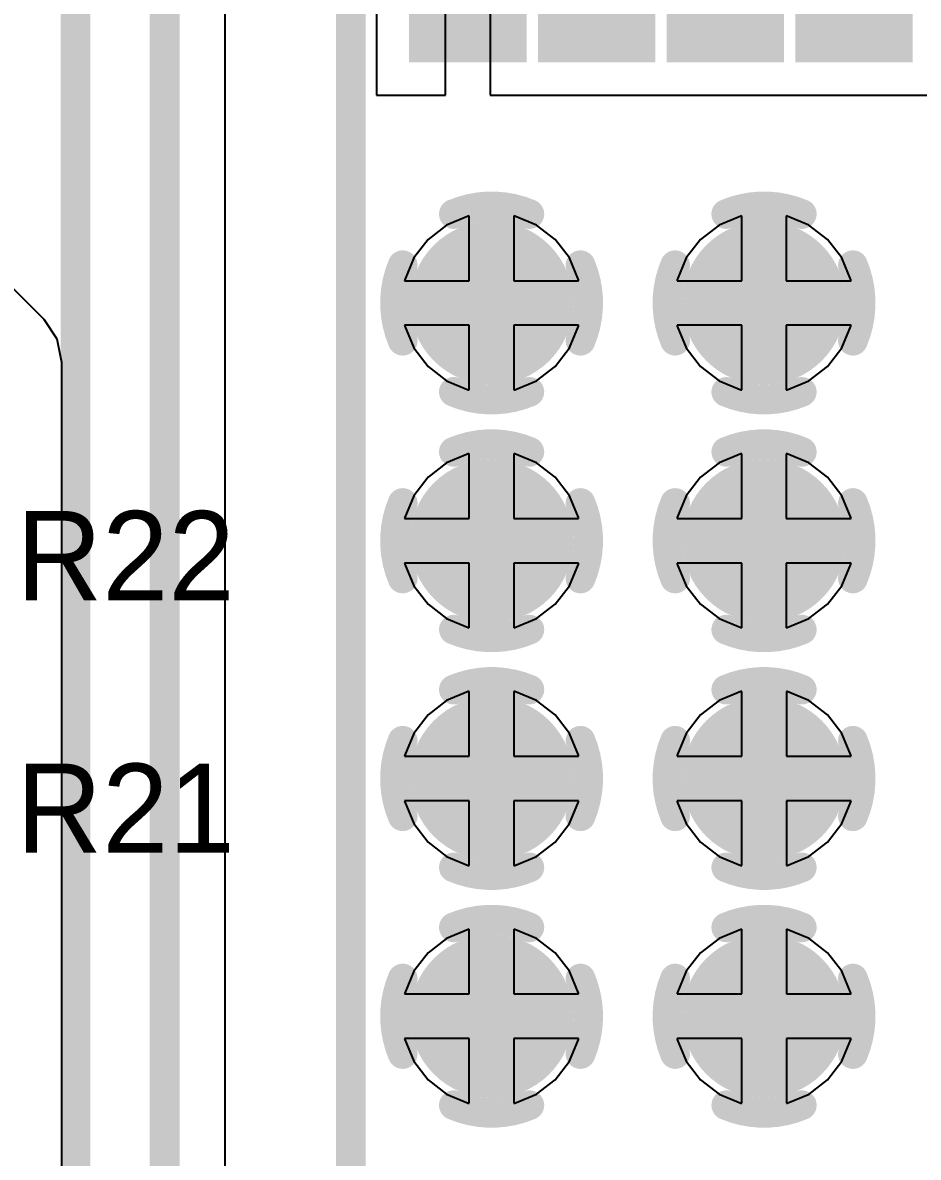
# Model space of a CAD drawing. Extents: x 68.2 to 119.3, y 46.6 to 104.3.
# Drawn here: x 93.06 to 100.71, y 60.26 to 69.96 of the extents above; entities that cross this region are included whole.
import ezdxf

# ---------------------------------------------------------------- set-up
doc = ezdxf.new("R2010")
doc.units = 0
doc.layers.get('0').update_dxf_attribs({"linetype": 'CONTINUOUS'})
for name, color, linetype in [('BOTTOMLAYER', 5, 'CONTINUOUS'), ('BOTTOMSOLDER', 6, 'CONTINUOUS'), ('INTERNALPLANE1', 76, 'CONTINUOUS'), ('INTERNALPLANE2', 16, 'CONTINUOUS'), ('MULTILAYER', 9, 'CONTINUOUS'), ('TOPLAYER', 1, 'CONTINUOUS'), ('TOPOVERLAY', 2, 'CONTINUOUS'), ('TOPPASTE', 8, 'CONTINUOUS'), ('TOPSOLDER', 216, 'CONTINUOUS')]:
    doc.layers.add(name, color=color, linetype=linetype)

# ---------------------------------------------------------------- blocks, each defined once
blk = doc.blocks.new('NEO_M8N_10')
at = {"layer": 'TOPLAYER'}
for points in [[(-0.4, 13.2), (-0.4, 11.2), (0.4, 13.2), (0.4, 11.2)], [(0.7, 13.2), (0.7, 11.2), (1.5, 13.2), (1.5, 11.2)], [(1.8, 13.2), (1.8, 11.2), (2.6, 13.2), (2.6, 11.2)], [(2.9, 13.2), (2.9, 11.2), (3.7, 13.2), (3.7, 11.2)]]:
    blk.add_solid(points, dxfattribs=at)
at = {"layer": 'TOPOVERLAY', "const_width": 0.254}
blk.add_lwpolyline([(-1, 0), (-1, 12.2)], dxfattribs=at)
at = {"layer": 'TOPPASTE'}
for points in [[(-0.4, 13.2), (-0.4, 11.2), (0.4, 13.2), (0.4, 11.2)], [(0.7, 13.2), (0.7, 11.2), (1.5, 13.2), (1.5, 11.2)], [(1.8, 13.2), (1.8, 11.2), (2.6, 13.2), (2.6, 11.2)], [(2.9, 13.2), (2.9, 11.2), (3.7, 13.2), (3.7, 11.2)]]:
    blk.add_solid(points, dxfattribs=at)
at = {"layer": 'TOPSOLDER'}
for points in [[(-0.5016, 13.3016), (-0.5016, 11.0984), (0.5016, 13.3016), (0.5016, 11.0984)], [(0.5984, 13.3016), (0.5984, 11.0984), (1.6016, 13.3016), (1.6016, 11.0984)], [(1.6984, 13.3016), (1.6984, 11.0984), (2.7016, 13.3016), (2.7016, 11.0984)], [(2.7984, 13.3016), (2.7984, 11.0984), (3.8016, 13.3016), (3.8016, 11.0984)]]:
    blk.add_solid(points, dxfattribs=at)

msp = doc.modelspace()

# ---------------------------------------------------------------- linework, layer by layer
at = {"layer": 'BOTTOMLAYER'}
for p, q in [((93.2412, 67.4222), (86.1464, 74.5171)), ((96.8671, 68.3064), (96.6817, 68.2296)), ((96.8755, 68.3075), (96.8671, 68.3064)), ((96.8755, 67.7545), (96.8755, 68.3075)), ((97.2649, 68.3064), (97.2565, 68.3075)), ((97.2565, 68.3075), (97.2565, 67.7545)), ((97.4503, 68.2296), (97.2649, 68.3064)), ((99.1954, 68.3064), (99.01, 68.2296)), ((99.2038, 68.3075), (99.1954, 68.3064)), ((99.2038, 67.7545), (99.2038, 68.3075)), ((99.5933, 68.3064), (99.5848, 68.3075)), ((99.5848, 68.3075), (99.5848, 67.7545)), ((99.7786, 68.2296), (99.5933, 68.3064)), ((96.6817, 68.2296), (96.5225, 68.1075)), ((97.6095, 68.1075), (97.4503, 68.2296)), ((99.01, 68.2296), (98.8509, 68.1075)), ((99.9378, 68.1075), (99.7786, 68.2296)), ((96.5225, 68.1075), (96.4004, 67.9483)), ((97.7316, 67.9483), (97.6095, 68.1075)), ((98.8509, 68.1075), (98.7287, 67.9483)), ((100.0599, 67.9483), (99.9378, 68.1075)), ((96.4004, 67.9483), (96.3236, 67.7629)), ((97.8084, 67.7629), (97.7316, 67.9483)), ((98.7287, 67.9483), (98.6519, 67.7629)), ((100.1367, 67.7629), (100.0599, 67.9483)), ((96.3236, 67.7629), (96.3225, 67.7545)), ((96.3225, 67.7545), (96.8755, 67.7545)), ((97.2565, 67.7545), (97.8095, 67.7545)), ((97.8095, 67.7545), (97.8084, 67.7629)), ((98.6519, 67.7629), (98.6508, 67.7545)), ((98.6508, 67.7545), (99.2038, 67.7545)), ((99.5848, 67.7545), (100.1378, 67.7545)), ((100.1378, 67.7545), (100.1367, 67.7629)), ((93.3535, 67.2542), (93.2412, 67.4222)), ((96.8755, 67.3735), (96.3225, 67.3735)), ((96.3225, 67.3735), (96.3236, 67.3651)), ((96.3236, 67.3651), (96.4004, 67.1797)), ((96.8755, 66.8205), (96.8755, 67.3735)), ((97.8095, 67.3735), (97.2565, 67.3735)), ((97.2565, 67.3735), (97.2565, 66.8205)), ((97.7316, 67.1797), (97.8084, 67.3651)), ((97.8084, 67.3651), (97.8095, 67.3735)), ((99.2038, 67.3735), (98.6508, 67.3735)), ((98.6508, 67.3735), (98.6519, 67.3651)), ((98.6519, 67.3651), (98.7287, 67.1797)), ((99.2038, 66.8205), (99.2038, 67.3735)), ((100.1378, 67.3735), (99.5848, 67.3735)), ((99.5848, 67.3735), (99.5848, 66.8205)), ((100.0599, 67.1797), (100.1367, 67.3651)), ((100.1367, 67.3651), (100.1378, 67.3735)), ((93.393, 67.056), (93.3535, 67.2542)), ((96.4004, 67.1797), (96.5225, 67.0205)), ((97.6095, 67.0205), (97.7316, 67.1797)), ((98.7287, 67.1797), (98.8509, 67.0205)), ((99.9378, 67.0205), (100.0599, 67.1797)), ((93.393, 49.6958), (93.393, 67.056)), ((96.5225, 67.0205), (96.6817, 66.8984)), ((97.4503, 66.8984), (97.6095, 67.0205)), ((98.8509, 67.0205), (99.01, 66.8984)), ((99.7786, 66.8984), (99.9378, 67.0205)), ((96.6817, 66.8984), (96.8671, 66.8216)), ((96.8671, 66.8216), (96.8755, 66.8205)), ((97.2565, 66.8205), (97.2649, 66.8216)), ((97.2649, 66.8216), (97.4503, 66.8984)), ((99.01, 66.8984), (99.1954, 66.8216)), ((99.1954, 66.8216), (99.2038, 66.8205)), ((99.5848, 66.8205), (99.5933, 66.8216)), ((99.5933, 66.8216), (99.7786, 66.8984)), ((96.8671, 66.2744), (96.6817, 66.1976)), ((96.8755, 66.2755), (96.8671, 66.2744)), ((96.8755, 65.7225), (96.8755, 66.2755)), ((97.2649, 66.2744), (97.2565, 66.2755)), ((97.2565, 66.2755), (97.2565, 65.7225)), ((97.4503, 66.1976), (97.2649, 66.2744)), ((99.1954, 66.2744), (99.0101, 66.1976)), ((99.2038, 66.2755), (99.1954, 66.2744)), ((99.2038, 65.7225), (99.2038, 66.2755)), ((99.5933, 66.2744), (99.5848, 66.2755)), ((99.5848, 66.2755), (99.5848, 65.7225)), ((99.7786, 66.1976), (99.5933, 66.2744)), ((96.6817, 66.1976), (96.5225, 66.0755)), ((97.6095, 66.0755), (97.4503, 66.1976)), ((99.0101, 66.1976), (98.8509, 66.0755)), ((99.9378, 66.0755), (99.7786, 66.1976)), ((96.5225, 66.0755), (96.4004, 65.9163)), ((97.7316, 65.9163), (97.6095, 66.0755)), ((98.8509, 66.0755), (98.7287, 65.9163)), ((100.0599, 65.9163), (99.9378, 66.0755)), ((96.4004, 65.9163), (96.3236, 65.7309)), ((97.8084, 65.7309), (97.7316, 65.9163)), ((98.7287, 65.9163), (98.652, 65.7309)), ((100.1367, 65.7309), (100.0599, 65.9163)), ((96.3236, 65.7309), (96.3225, 65.7225)), ((96.3225, 65.7225), (96.8755, 65.7225)), ((97.2565, 65.7225), (97.8095, 65.7225)), ((97.8095, 65.7225), (97.8084, 65.7309)), ((98.652, 65.7309), (98.6508, 65.7225)), ((98.6508, 65.7225), (99.2038, 65.7225)), ((99.5848, 65.7225), (100.1378, 65.7225)), ((100.1378, 65.7225), (100.1367, 65.7309)), ((96.8755, 65.3415), (96.3225, 65.3415)), ((96.3225, 65.3415), (96.3236, 65.3331)), ((96.3236, 65.3331), (96.4004, 65.1477)), ((96.8755, 64.7885), (96.8755, 65.3415)), ((97.8095, 65.3415), (97.2565, 65.3415)), ((97.2565, 65.3415), (97.2565, 64.7885)), ((97.7316, 65.1477), (97.8084, 65.3331)), ((97.8084, 65.3331), (97.8095, 65.3415)), ((99.2038, 65.3415), (98.6508, 65.3415)), ((98.6508, 65.3415), (98.652, 65.3331)), ((98.652, 65.3331), (98.7287, 65.1477)), ((99.2038, 64.7885), (99.2038, 65.3415)), ((100.1378, 65.3415), (99.5848, 65.3415)), ((99.5848, 65.3415), (99.5848, 64.7885)), ((100.0599, 65.1477), (100.1367, 65.3331)), ((100.1367, 65.3331), (100.1378, 65.3415)), ((96.4004, 65.1477), (96.5225, 64.9885)), ((97.6095, 64.9885), (97.7316, 65.1477)), ((98.7287, 65.1477), (98.8509, 64.9885)), ((99.9378, 64.9885), (100.0599, 65.1477)), ((96.5225, 64.9885), (96.6817, 64.8664)), ((97.4503, 64.8664), (97.6095, 64.9885)), ((98.8509, 64.9885), (99.0101, 64.8664)), ((99.7786, 64.8664), (99.9378, 64.9885)), ((96.6817, 64.8664), (96.8671, 64.7896)), ((96.8671, 64.7896), (96.8755, 64.7885)), ((97.2565, 64.7885), (97.2649, 64.7896)), ((97.2649, 64.7896), (97.4503, 64.8664)), ((99.0101, 64.8664), (99.1954, 64.7896)), ((99.1954, 64.7896), (99.2038, 64.7885)), ((99.5848, 64.7885), (99.5933, 64.7896)), ((99.5933, 64.7896), (99.7786, 64.8664)), ((96.8671, 64.2424), (96.6817, 64.1656)), ((96.8755, 64.2435), (96.8671, 64.2424)), ((96.8755, 63.6905), (96.8755, 64.2435)), ((97.2649, 64.2424), (97.2565, 64.2435)), ((97.2565, 64.2435), (97.2565, 63.6905)), ((97.4503, 64.1656), (97.2649, 64.2424)), ((99.1954, 64.2424), (99.0101, 64.1656)), ((99.2039, 64.2435), (99.1954, 64.2424)), ((99.2039, 63.6905), (99.2039, 64.2435)), ((99.5933, 64.2424), (99.5849, 64.2435)), ((99.5849, 64.2435), (99.5849, 63.6905)), ((99.7786, 64.1656), (99.5933, 64.2424)), ((96.6817, 64.1656), (96.5226, 64.0435)), ((97.6095, 64.0435), (97.4503, 64.1656)), ((99.0101, 64.1656), (98.8509, 64.0435)), ((99.9378, 64.0435), (99.7786, 64.1656)), ((96.5226, 64.0435), (96.4004, 63.8843)), ((97.7316, 63.8843), (97.6095, 64.0435)), ((98.8509, 64.0435), (98.7287, 63.8843)), ((100.06, 63.8843), (99.9378, 64.0435)), ((96.4004, 63.8843), (96.3236, 63.6989)), ((97.8084, 63.6989), (97.7316, 63.8843)), ((98.7287, 63.8843), (98.652, 63.6989)), ((100.1367, 63.6989), (100.06, 63.8843)), ((96.3236, 63.6989), (96.3225, 63.6905)), ((96.3225, 63.6905), (96.8755, 63.6905)), ((97.2565, 63.6905), (97.8095, 63.6905)), ((97.8095, 63.6905), (97.8084, 63.6989)), ((98.652, 63.6989), (98.6509, 63.6905)), ((98.6509, 63.6905), (99.2039, 63.6905)), ((99.5849, 63.6905), (100.1379, 63.6905)), ((100.1379, 63.6905), (100.1367, 63.6989)), ((96.8755, 63.3095), (96.3225, 63.3095)), ((96.3225, 63.3095), (96.3236, 63.3011)), ((96.3236, 63.3011), (96.4004, 63.1157)), ((96.8755, 62.7565), (96.8755, 63.3095)), ((97.8095, 63.3095), (97.2565, 63.3095)), ((97.2565, 63.3095), (97.2565, 62.7565)), ((97.7316, 63.1157), (97.8084, 63.3011)), ((97.8084, 63.3011), (97.8095, 63.3095)), ((99.2039, 63.3095), (98.6509, 63.3095)), ((98.6509, 63.3095), (98.652, 63.3011)), ((98.652, 63.3011), (98.7287, 63.1157)), ((99.2039, 62.7565), (99.2039, 63.3095)), ((100.1379, 63.3095), (99.5849, 63.3095)), ((99.5849, 63.3095), (99.5849, 62.7565)), ((100.06, 63.1157), (100.1367, 63.3011)), ((100.1367, 63.3011), (100.1379, 63.3095)), ((96.4004, 63.1157), (96.5226, 62.9565)), ((97.6095, 62.9565), (97.7316, 63.1157)), ((98.7287, 63.1157), (98.8509, 62.9565)), ((99.9378, 62.9565), (100.06, 63.1157)), ((96.5226, 62.9565), (96.6817, 62.8344)), ((97.4503, 62.8344), (97.6095, 62.9565)), ((98.8509, 62.9565), (99.0101, 62.8344)), ((99.7786, 62.8344), (99.9378, 62.9565)), ((96.6817, 62.8344), (96.8671, 62.7576)), ((97.2649, 62.7576), (97.4503, 62.8344)), ((99.0101, 62.8344), (99.1954, 62.7576)), ((99.5933, 62.7576), (99.7786, 62.8344)), ((96.8671, 62.7576), (96.8755, 62.7565)), ((97.2565, 62.7565), (97.2649, 62.7576)), ((99.1954, 62.7576), (99.2039, 62.7565)), ((99.5849, 62.7565), (99.5933, 62.7576)), ((96.8671, 62.2104), (96.6817, 62.1336)), ((96.8755, 62.2115), (96.8671, 62.2104)), ((96.8755, 61.6585), (96.8755, 62.2115)), ((97.265, 62.2104), (97.2565, 62.2115)), ((97.2565, 62.2115), (97.2565, 61.6585)), ((97.4503, 62.1336), (97.265, 62.2104)), ((99.1954, 62.2104), (99.0101, 62.1336)), ((99.2039, 62.2115), (99.1954, 62.2104)), ((99.2039, 61.6585), (99.2039, 62.2115)), ((99.5933, 62.2104), (99.5849, 62.2115)), ((99.5849, 62.2115), (99.5849, 61.6585)), ((99.7787, 62.1336), (99.5933, 62.2104)), ((96.6817, 62.1336), (96.5226, 62.0115)), ((97.6095, 62.0115), (97.4503, 62.1336)), ((99.0101, 62.1336), (98.8509, 62.0115)), ((99.9378, 62.0115), (99.7787, 62.1336)), ((96.5226, 62.0115), (96.4004, 61.8523)), ((97.7316, 61.8523), (97.6095, 62.0115)), ((98.8509, 62.0115), (98.7288, 61.8523)), ((100.06, 61.8523), (99.9378, 62.0115)), ((96.4004, 61.8523), (96.3236, 61.6669)), ((97.8084, 61.6669), (97.7316, 61.8523)), ((98.7288, 61.8523), (98.652, 61.6669)), ((100.1368, 61.6669), (100.06, 61.8523)), ((96.3236, 61.6669), (96.3225, 61.6585)), ((96.3225, 61.6585), (96.8755, 61.6585)), ((97.2565, 61.6585), (97.8095, 61.6585)), ((97.8095, 61.6585), (97.8084, 61.6669)), ((98.652, 61.6669), (98.6509, 61.6585)), ((98.6509, 61.6585), (99.2039, 61.6585)), ((99.5849, 61.6585), (100.1379, 61.6585)), ((100.1379, 61.6585), (100.1368, 61.6669)), ((96.8755, 61.2775), (96.3225, 61.2775)), ((96.3225, 61.2775), (96.3236, 61.2691)), ((96.3236, 61.2691), (96.4004, 61.0837)), ((96.8755, 60.7245), (96.8755, 61.2775)), ((97.8095, 61.2775), (97.2565, 61.2775)), ((97.2565, 61.2775), (97.2565, 60.7245)), ((97.7316, 61.0837), (97.8084, 61.2691)), ((97.8084, 61.2691), (97.8095, 61.2775)), ((99.2039, 61.2775), (98.6509, 61.2775)), ((98.6509, 61.2775), (98.652, 61.2691)), ((98.652, 61.2691), (98.7288, 61.0837)), ((99.2039, 60.7245), (99.2039, 61.2775)), ((100.1379, 61.2775), (99.5849, 61.2775)), ((99.5849, 61.2775), (99.5849, 60.7245)), ((100.06, 61.0837), (100.1368, 61.2691)), ((100.1368, 61.2691), (100.1379, 61.2775)), ((96.4004, 61.0837), (96.5226, 60.9245)), ((97.6095, 60.9245), (97.7316, 61.0837)), ((98.7288, 61.0837), (98.8509, 60.9245)), ((99.9378, 60.9245), (100.06, 61.0837)), ((96.5226, 60.9245), (96.6817, 60.8024)), ((97.4503, 60.8024), (97.6095, 60.9245)), ((98.8509, 60.9245), (99.0101, 60.8024)), ((99.7787, 60.8024), (99.9378, 60.9245)), ((96.6817, 60.8024), (96.8671, 60.7256)), ((97.265, 60.7256), (97.4503, 60.8024)), ((99.0101, 60.8024), (99.1954, 60.7256)), ((99.5933, 60.7256), (99.7787, 60.8024)), ((96.8671, 60.7256), (96.8755, 60.7245)), ((97.2565, 60.7245), (97.265, 60.7256)), ((99.1954, 60.7256), (99.2039, 60.7245)), ((99.5849, 60.7245), (99.5933, 60.7256))]:
    msp.add_line(p, q, dxfattribs=at)
at = {"layer": 'BOTTOMLAYER', "const_width": 0.381}
for points in [[(96.8755, 67.564, 1), (97.2565, 67.564, 1)], [(99.2038, 67.564, 1), (99.5848, 67.564, 1)], [(96.8755, 65.532, 1), (97.2565, 65.532, 1)], [(99.2038, 65.532, 1), (99.5848, 65.532, 1)], [(96.8755, 63.5, 1), (97.2565, 63.5, 1)], [(99.2039, 63.5, 1), (99.5849, 63.5, 1)], [(96.8755, 61.468, 1), (97.2565, 61.468, 1)], [(99.2039, 61.468, 1), (99.5849, 61.468, 1)]]:
    msp.add_lwpolyline(points, format="xyb", close=True, dxfattribs=at)
at = {"layer": 'BOTTOMSOLDER', "const_width": 0.4826}
for points in [[(96.8247, 67.564, 1), (97.3073, 67.564, 1)], [(99.153, 67.564, 1), (99.6356, 67.564, 1)], [(96.8247, 65.532, 1), (97.3073, 65.532, 1)], [(99.153, 65.532, 1), (99.6356, 65.532, 1)], [(96.8247, 63.5, 1), (97.3073, 63.5, 1)], [(99.1531, 63.5, 1), (99.6357, 63.5, 1)], [(96.8247, 61.468, 1), (97.3073, 61.468, 1)], [(99.1531, 61.468, 1), (99.6357, 61.468, 1)]]:
    msp.add_lwpolyline(points, format="xyb", close=True, dxfattribs=at)
at = {"layer": 'INTERNALPLANE1', "const_width": 0.254}
for points in [[(96.7435, 68.3239, -0.203452), (97.3886, 68.3239)], [(99.0718, 68.3239, -0.203452), (99.7169, 68.3239)], [(96.3061, 67.2415, -0.203452), (96.3061, 67.8865)], [(97.8259, 67.8865, -0.203452), (97.8259, 67.2415)], [(98.6345, 67.2415, -0.203452), (98.6345, 67.8865)], [(100.1542, 67.8865, -0.203452), (100.1542, 67.2415)], [(97.3886, 66.8041, -0.203452), (96.7435, 66.8041)], [(99.7169, 66.8041, -0.203452), (99.0718, 66.8041)], [(96.7435, 66.2919, -0.203452), (97.3886, 66.2919)], [(99.0718, 66.2919, -0.203452), (99.7169, 66.2919)], [(96.3061, 65.2095, -0.203452), (96.3061, 65.8545)], [(97.8259, 65.8545, -0.203452), (97.8259, 65.2095)], [(98.6345, 65.2095, -0.203452), (98.6345, 65.8545)], [(100.1542, 65.8545, -0.203452), (100.1542, 65.2095)], [(97.3886, 64.7721, -0.203452), (96.7435, 64.7721)], [(99.7169, 64.7721, -0.203452), (99.0718, 64.7721)], [(96.7435, 64.2599, -0.203452), (97.3886, 64.2599)], [(99.0718, 64.2599, -0.203452), (99.7169, 64.2599)], [(96.3061, 63.1775, -0.203452), (96.3061, 63.8225)], [(97.8259, 63.8225, -0.203452), (97.8259, 63.1775)], [(98.6345, 63.1775, -0.203452), (98.6345, 63.8225)], [(100.1542, 63.8225, -0.203452), (100.1542, 63.1775)], [(97.3886, 62.7401, -0.203452), (96.7435, 62.7401)], [(99.7169, 62.7401, -0.203452), (99.0718, 62.7401)], [(96.7435, 62.2279, -0.203452), (97.3886, 62.2279)], [(99.0718, 62.2279, -0.203452), (99.7169, 62.2279)], [(96.3062, 61.1455, -0.203452), (96.3062, 61.7905)], [(97.8259, 61.7905, -0.203452), (97.8259, 61.1455)], [(98.6345, 61.1455, -0.203452), (98.6345, 61.7905)], [(100.1542, 61.7905, -0.203452), (100.1542, 61.1455)], [(97.3886, 60.7081, -0.203452), (96.7435, 60.7081)], [(99.7169, 60.7081, -0.203452), (99.0718, 60.7081)]]:
    msp.add_lwpolyline(points, format="xyb", dxfattribs=at)
at = {"layer": 'INTERNALPLANE1', "const_width": 0.127}
for points in [[(96.68, 68.3239, 1), (96.807, 68.3239, 1)], [(97.3251, 68.3239, 1), (97.4521, 68.3239, 1)], [(99.0083, 68.3239, 1), (99.1353, 68.3239, 1)], [(99.6534, 68.3239, 1), (99.7804, 68.3239, 1)], [(96.2426, 67.8865, 1), (96.3696, 67.8865, 1)], [(97.7624, 67.8865, 1), (97.8894, 67.8865, 1)], [(98.571, 67.8865, 1), (98.698, 67.8865, 1)], [(100.0907, 67.8865, 1), (100.2177, 67.8865, 1)], [(96.2426, 67.2415, 1), (96.3696, 67.2415, 1)], [(97.7624, 67.2415, 1), (97.8894, 67.2415, 1)], [(98.571, 67.2415, 1), (98.698, 67.2415, 1)], [(100.0907, 67.2415, 1), (100.2177, 67.2415, 1)], [(96.68, 66.8041, 1), (96.807, 66.8041, 1)], [(97.3251, 66.8041, 1), (97.4521, 66.8041, 1)], [(99.0083, 66.8041, 1), (99.1353, 66.8041, 1)], [(99.6534, 66.8041, 1), (99.7804, 66.8041, 1)], [(96.68, 66.2919, 1), (96.807, 66.2919, 1)], [(97.3251, 66.2919, 1), (97.4521, 66.2919, 1)], [(99.0083, 66.2919, 1), (99.1353, 66.2919, 1)], [(99.6534, 66.2919, 1), (99.7804, 66.2919, 1)], [(96.2426, 65.8545, 1), (96.3696, 65.8545, 1)], [(97.7624, 65.8545, 1), (97.8894, 65.8545, 1)], [(98.571, 65.8545, 1), (98.698, 65.8545, 1)], [(100.0907, 65.8545, 1), (100.2177, 65.8545, 1)], [(96.2426, 65.2095, 1), (96.3696, 65.2095, 1)], [(97.7624, 65.2095, 1), (97.8894, 65.2095, 1)], [(98.571, 65.2095, 1), (98.698, 65.2095, 1)], [(100.0907, 65.2095, 1), (100.2177, 65.2095, 1)], [(96.68, 64.7721, 1), (96.807, 64.7721, 1)], [(97.3251, 64.7721, 1), (97.4521, 64.7721, 1)], [(99.0083, 64.7721, 1), (99.1353, 64.7721, 1)], [(99.6534, 64.7721, 1), (99.7804, 64.7721, 1)], [(96.68, 64.2599, 1), (96.807, 64.2599, 1)], [(97.3251, 64.2599, 1), (97.4521, 64.2599, 1)], [(99.0083, 64.2599, 1), (99.1353, 64.2599, 1)], [(99.6534, 64.2599, 1), (99.7804, 64.2599, 1)], [(96.2426, 63.8225, 1), (96.3696, 63.8225, 1)], [(97.7624, 63.8225, 1), (97.8894, 63.8225, 1)], [(98.571, 63.8225, 1), (98.698, 63.8225, 1)], [(100.0907, 63.8225, 1), (100.2177, 63.8225, 1)], [(96.2426, 63.1775, 1), (96.3696, 63.1775, 1)], [(97.7624, 63.1775, 1), (97.8894, 63.1775, 1)], [(98.571, 63.1775, 1), (98.698, 63.1775, 1)], [(100.0907, 63.1775, 1), (100.2177, 63.1775, 1)], [(96.68, 62.7401, 1), (96.807, 62.7401, 1)], [(97.3251, 62.7401, 1), (97.4521, 62.7401, 1)], [(99.0083, 62.7401, 1), (99.1353, 62.7401, 1)], [(99.6534, 62.7401, 1), (99.7804, 62.7401, 1)], [(96.68, 62.2279, 1), (96.807, 62.2279, 1)], [(97.3251, 62.2279, 1), (97.4521, 62.2279, 1)], [(99.0083, 62.2279, 1), (99.1353, 62.2279, 1)], [(99.6534, 62.2279, 1), (99.7804, 62.2279, 1)], [(96.2427, 61.7905, 1), (96.3697, 61.7905, 1)], [(97.7624, 61.7905, 1), (97.8894, 61.7905, 1)], [(98.571, 61.7905, 1), (98.698, 61.7905, 1)], [(100.0907, 61.7905, 1), (100.2177, 61.7905, 1)], [(96.2427, 61.1455, 1), (96.3697, 61.1455, 1)], [(97.7624, 61.1455, 1), (97.8894, 61.1455, 1)], [(98.571, 61.1455, 1), (98.698, 61.1455, 1)], [(100.0907, 61.1455, 1), (100.2177, 61.1455, 1)], [(96.68, 60.7081, 1), (96.807, 60.7081, 1)], [(97.3251, 60.7081, 1), (97.4521, 60.7081, 1)], [(99.0083, 60.7081, 1), (99.1353, 60.7081, 1)], [(99.6534, 60.7081, 1), (99.7804, 60.7081, 1)]]:
    msp.add_lwpolyline(points, format="xyb", close=True, dxfattribs=at)
at = {"layer": 'INTERNALPLANE2', "const_width": 0.6985}
for points in [[(96.7168, 67.564, 1), (97.4153, 67.564, 1)], [(99.0451, 67.564, 1), (99.7436, 67.564, 1)], [(96.7168, 65.532, 1), (97.4153, 65.532, 1)], [(99.0451, 65.532, 1), (99.7436, 65.532, 1)], [(96.7168, 63.5, 1), (97.4153, 63.5, 1)], [(99.0451, 63.5, 1), (99.7436, 63.5, 1)], [(96.7168, 61.468, 1), (97.4153, 61.468, 1)], [(99.0451, 61.468, 1), (99.7436, 61.468, 1)]]:
    msp.add_lwpolyline(points, format="xyb", close=True, dxfattribs=at)
at = {"layer": 'MULTILAYER', "const_width": 0.381}
for points in [[(96.8755, 67.564, 1), (97.2565, 67.564, 1)], [(99.2038, 67.564, 1), (99.5848, 67.564, 1)], [(96.8755, 65.532, 1), (97.2565, 65.532, 1)], [(99.2038, 65.532, 1), (99.5848, 65.532, 1)], [(96.8755, 63.5, 1), (97.2565, 63.5, 1)], [(99.2039, 63.5, 1), (99.5849, 63.5, 1)], [(96.8755, 61.468, 1), (97.2565, 61.468, 1)], [(99.2039, 61.468, 1), (99.5849, 61.468, 1)]]:
    msp.add_lwpolyline(points, format="xyb", close=True, dxfattribs=at)
at = {"layer": 'TOPLAYER'}
for p, q in [((94.79, 56.3928), (94.79, 72.458)), ((97.0533, 70.7213), (97.0533, 69.3406)), ((96.0818, 70.5311), (96.0818, 69.3406)), ((96.6723, 69.3406), (96.6723, 70.5311)), ((96.0818, 69.3406), (96.6723, 69.3406)), ((97.0533, 69.3406), (97.1818, 69.3406)), ((97.1818, 69.3406), (97.1818, 69.3406)), ((97.1818, 69.3406), (98.7438, 69.3406)), ((98.7438, 69.3406), (98.7438, 69.3406)), ((98.7438, 69.3406), (99.3818, 69.3406)), ((99.3818, 69.3406), (99.3818, 69.3406)), ((99.3818, 69.3406), (100.9438, 69.3406)), ((96.8671, 68.3064), (96.6817, 68.2296)), ((96.8755, 68.3075), (96.8671, 68.3064)), ((96.8755, 67.7545), (96.8755, 68.3075)), ((97.2649, 68.3064), (97.2565, 68.3075)), ((97.2565, 68.3075), (97.2565, 67.7545)), ((97.4503, 68.2296), (97.2649, 68.3064)), ((99.1954, 68.3064), (99.01, 68.2296)), ((99.2038, 68.3075), (99.1954, 68.3064)), ((99.2038, 67.7545), (99.2038, 68.3075)), ((99.5933, 68.3064), (99.5848, 68.3075)), ((99.5848, 68.3075), (99.5848, 67.7545)), ((99.7786, 68.2296), (99.5933, 68.3064)), ((96.6817, 68.2296), (96.5225, 68.1075)), ((97.6095, 68.1075), (97.4503, 68.2296)), ((99.01, 68.2296), (98.8509, 68.1075)), ((99.9378, 68.1075), (99.7786, 68.2296)), ((96.5225, 68.1075), (96.4004, 67.9483)), ((97.7316, 67.9483), (97.6095, 68.1075)), ((98.8509, 68.1075), (98.7287, 67.9483)), ((100.0599, 67.9483), (99.9378, 68.1075)), ((96.4004, 67.9483), (96.3236, 67.7629)), ((97.8084, 67.7629), (97.7316, 67.9483)), ((98.7287, 67.9483), (98.6519, 67.7629)), ((100.1367, 67.7629), (100.0599, 67.9483)), ((96.3236, 67.7629), (96.3225, 67.7545)), ((96.3225, 67.7545), (96.8755, 67.7545)), ((97.2565, 67.7545), (97.8095, 67.7545)), ((97.8095, 67.7545), (97.8084, 67.7629)), ((98.6519, 67.7629), (98.6508, 67.7545)), ((98.6508, 67.7545), (99.2038, 67.7545)), ((99.5848, 67.7545), (100.1378, 67.7545)), ((100.1378, 67.7545), (100.1367, 67.7629)), ((96.8755, 67.3735), (96.3225, 67.3735)), ((96.3225, 67.3735), (96.3236, 67.3651)), ((96.3236, 67.3651), (96.4004, 67.1797)), ((96.8755, 66.8205), (96.8755, 67.3735)), ((97.8095, 67.3735), (97.2565, 67.3735)), ((97.2565, 67.3735), (97.2565, 66.8205)), ((97.7316, 67.1797), (97.8084, 67.3651)), ((97.8084, 67.3651), (97.8095, 67.3735)), ((99.2038, 67.3735), (98.6508, 67.3735)), ((98.6508, 67.3735), (98.6519, 67.3651)), ((98.6519, 67.3651), (98.7287, 67.1797)), ((99.2038, 66.8205), (99.2038, 67.3735)), ((100.1378, 67.3735), (99.5848, 67.3735)), ((99.5848, 67.3735), (99.5848, 66.8205)), ((100.0599, 67.1797), (100.1367, 67.3651)), ((100.1367, 67.3651), (100.1378, 67.3735)), ((96.4004, 67.1797), (96.5225, 67.0205)), ((97.6095, 67.0205), (97.7316, 67.1797)), ((98.7287, 67.1797), (98.8509, 67.0205)), ((99.9378, 67.0205), (100.0599, 67.1797)), ((96.5225, 67.0205), (96.6817, 66.8984)), ((97.4503, 66.8984), (97.6095, 67.0205)), ((98.8509, 67.0205), (99.01, 66.8984)), ((99.7786, 66.8984), (99.9378, 67.0205)), ((96.6817, 66.8984), (96.8671, 66.8216)), ((96.8671, 66.8216), (96.8755, 66.8205)), ((97.2565, 66.8205), (97.2649, 66.8216)), ((97.2649, 66.8216), (97.4503, 66.8984)), ((99.01, 66.8984), (99.1954, 66.8216)), ((99.1954, 66.8216), (99.2038, 66.8205)), ((99.5848, 66.8205), (99.5933, 66.8216)), ((99.5933, 66.8216), (99.7786, 66.8984)), ((96.8671, 66.2744), (96.6817, 66.1976)), ((96.8755, 66.2755), (96.8671, 66.2744)), ((96.8755, 65.7225), (96.8755, 66.2755)), ((97.2649, 66.2744), (97.2565, 66.2755)), ((97.2565, 66.2755), (97.2565, 65.7225)), ((97.4503, 66.1976), (97.2649, 66.2744)), ((99.1954, 66.2744), (99.0101, 66.1976)), ((99.2038, 66.2755), (99.1954, 66.2744)), ((99.2038, 65.7225), (99.2038, 66.2755)), ((99.5933, 66.2744), (99.5848, 66.2755)), ((99.5848, 66.2755), (99.5848, 65.7225)), ((99.7786, 66.1976), (99.5933, 66.2744)), ((96.6817, 66.1976), (96.5225, 66.0755)), ((97.6095, 66.0755), (97.4503, 66.1976)), ((99.0101, 66.1976), (98.8509, 66.0755)), ((99.9378, 66.0755), (99.7786, 66.1976)), ((96.5225, 66.0755), (96.4004, 65.9163)), ((97.7316, 65.9163), (97.6095, 66.0755)), ((98.8509, 66.0755), (98.7287, 65.9163)), ((100.0599, 65.9163), (99.9378, 66.0755)), ((96.4004, 65.9163), (96.3236, 65.7309)), ((97.8084, 65.7309), (97.7316, 65.9163)), ((98.7287, 65.9163), (98.652, 65.7309)), ((100.1367, 65.7309), (100.0599, 65.9163)), ((96.3236, 65.7309), (96.3225, 65.7225)), ((96.3225, 65.7225), (96.8755, 65.7225)), ((97.2565, 65.7225), (97.8095, 65.7225)), ((97.8095, 65.7225), (97.8084, 65.7309)), ((98.652, 65.7309), (98.6508, 65.7225)), ((98.6508, 65.7225), (99.2038, 65.7225)), ((99.5848, 65.7225), (100.1378, 65.7225)), ((100.1378, 65.7225), (100.1367, 65.7309)), ((96.8755, 65.3415), (96.3225, 65.3415)), ((96.3225, 65.3415), (96.3236, 65.3331)), ((96.3236, 65.3331), (96.4004, 65.1477)), ((96.8755, 64.7885), (96.8755, 65.3415)), ((97.8095, 65.3415), (97.2565, 65.3415)), ((97.2565, 65.3415), (97.2565, 64.7885)), ((97.7316, 65.1477), (97.8084, 65.3331)), ((97.8084, 65.3331), (97.8095, 65.3415)), ((99.2038, 65.3415), (98.6508, 65.3415)), ((98.6508, 65.3415), (98.652, 65.3331)), ((98.652, 65.3331), (98.7287, 65.1477)), ((99.2038, 64.7885), (99.2038, 65.3415)), ((100.1378, 65.3415), (99.5848, 65.3415)), ((99.5848, 65.3415), (99.5848, 64.7885)), ((100.0599, 65.1477), (100.1367, 65.3331)), ((100.1367, 65.3331), (100.1378, 65.3415)), ((96.4004, 65.1477), (96.5225, 64.9885)), ((97.6095, 64.9885), (97.7316, 65.1477)), ((98.7287, 65.1477), (98.8509, 64.9885)), ((99.9378, 64.9885), (100.0599, 65.1477)), ((96.5225, 64.9885), (96.6817, 64.8664)), ((97.4503, 64.8664), (97.6095, 64.9885)), ((98.8509, 64.9885), (99.0101, 64.8664)), ((99.7786, 64.8664), (99.9378, 64.9885)), ((96.6817, 64.8664), (96.8671, 64.7896)), ((96.8671, 64.7896), (96.8755, 64.7885)), ((97.2565, 64.7885), (97.2649, 64.7896)), ((97.2649, 64.7896), (97.4503, 64.8664)), ((99.0101, 64.8664), (99.1954, 64.7896)), ((99.1954, 64.7896), (99.2038, 64.7885)), ((99.5848, 64.7885), (99.5933, 64.7896)), ((99.5933, 64.7896), (99.7786, 64.8664)), ((96.8671, 64.2424), (96.6817, 64.1656)), ((96.8755, 64.2435), (96.8671, 64.2424)), ((96.8755, 63.6905), (96.8755, 64.2435)), ((97.2649, 64.2424), (97.2565, 64.2435)), ((97.2565, 64.2435), (97.2565, 63.6905)), ((97.4503, 64.1656), (97.2649, 64.2424)), ((99.1954, 64.2424), (99.0101, 64.1656)), ((99.2039, 64.2435), (99.1954, 64.2424)), ((99.2039, 63.6905), (99.2039, 64.2435)), ((99.5933, 64.2424), (99.5849, 64.2435)), ((99.5849, 64.2435), (99.5849, 63.6905)), ((99.7786, 64.1656), (99.5933, 64.2424)), ((96.6817, 64.1656), (96.5226, 64.0435)), ((97.6095, 64.0435), (97.4503, 64.1656)), ((99.0101, 64.1656), (98.8509, 64.0435)), ((99.9378, 64.0435), (99.7786, 64.1656)), ((96.5226, 64.0435), (96.4004, 63.8843)), ((97.7316, 63.8843), (97.6095, 64.0435)), ((98.8509, 64.0435), (98.7287, 63.8843)), ((100.06, 63.8843), (99.9378, 64.0435)), ((96.4004, 63.8843), (96.3236, 63.6989)), ((97.8084, 63.6989), (97.7316, 63.8843)), ((98.7287, 63.8843), (98.652, 63.6989)), ((100.1367, 63.6989), (100.06, 63.8843)), ((96.3236, 63.6989), (96.3225, 63.6905)), ((96.3225, 63.6905), (96.8755, 63.6905)), ((97.2565, 63.6905), (97.8095, 63.6905)), ((97.8095, 63.6905), (97.8084, 63.6989)), ((98.652, 63.6989), (98.6509, 63.6905)), ((98.6509, 63.6905), (99.2039, 63.6905)), ((99.5849, 63.6905), (100.1379, 63.6905)), ((100.1379, 63.6905), (100.1367, 63.6989)), ((96.8755, 63.3095), (96.3225, 63.3095)), ((96.3225, 63.3095), (96.3236, 63.3011)), ((96.3236, 63.3011), (96.4004, 63.1157)), ((96.8755, 62.7565), (96.8755, 63.3095)), ((97.8095, 63.3095), (97.2565, 63.3095)), ((97.2565, 63.3095), (97.2565, 62.7565)), ((97.7316, 63.1157), (97.8084, 63.3011)), ((97.8084, 63.3011), (97.8095, 63.3095)), ((99.2039, 63.3095), (98.6509, 63.3095)), ((98.6509, 63.3095), (98.652, 63.3011)), ((98.652, 63.3011), (98.7287, 63.1157)), ((99.2039, 62.7565), (99.2039, 63.3095)), ((100.1379, 63.3095), (99.5849, 63.3095)), ((99.5849, 63.3095), (99.5849, 62.7565)), ((100.06, 63.1157), (100.1367, 63.3011)), ((100.1367, 63.3011), (100.1379, 63.3095)), ((96.4004, 63.1157), (96.5226, 62.9565)), ((97.6095, 62.9565), (97.7316, 63.1157)), ((98.7287, 63.1157), (98.8509, 62.9565)), ((99.9378, 62.9565), (100.06, 63.1157)), ((96.5226, 62.9565), (96.6817, 62.8344)), ((97.4503, 62.8344), (97.6095, 62.9565)), ((98.8509, 62.9565), (99.0101, 62.8344)), ((99.7786, 62.8344), (99.9378, 62.9565)), ((96.6817, 62.8344), (96.8671, 62.7576)), ((97.2649, 62.7576), (97.4503, 62.8344)), ((99.0101, 62.8344), (99.1954, 62.7576)), ((99.5933, 62.7576), (99.7786, 62.8344)), ((96.8671, 62.7576), (96.8755, 62.7565)), ((97.2565, 62.7565), (97.2649, 62.7576)), ((99.1954, 62.7576), (99.2039, 62.7565)), ((99.5849, 62.7565), (99.5933, 62.7576)), ((96.8671, 62.2104), (96.6817, 62.1336)), ((96.8755, 62.2115), (96.8671, 62.2104)), ((96.8755, 61.6585), (96.8755, 62.2115)), ((97.265, 62.2104), (97.2565, 62.2115)), ((97.2565, 62.2115), (97.2565, 61.6585)), ((97.4503, 62.1336), (97.265, 62.2104)), ((99.1954, 62.2104), (99.0101, 62.1336)), ((99.2039, 62.2115), (99.1954, 62.2104)), ((99.2039, 61.6585), (99.2039, 62.2115)), ((99.5933, 62.2104), (99.5849, 62.2115)), ((99.5849, 62.2115), (99.5849, 61.6585)), ((99.7787, 62.1336), (99.5933, 62.2104)), ((96.6817, 62.1336), (96.5226, 62.0115)), ((97.6095, 62.0115), (97.4503, 62.1336)), ((99.0101, 62.1336), (98.8509, 62.0115)), ((99.9378, 62.0115), (99.7787, 62.1336)), ((96.5226, 62.0115), (96.4004, 61.8523)), ((97.7316, 61.8523), (97.6095, 62.0115)), ((98.8509, 62.0115), (98.7288, 61.8523)), ((100.06, 61.8523), (99.9378, 62.0115)), ((96.4004, 61.8523), (96.3236, 61.6669)), ((97.8084, 61.6669), (97.7316, 61.8523)), ((98.7288, 61.8523), (98.652, 61.6669)), ((100.1368, 61.6669), (100.06, 61.8523)), ((96.3236, 61.6669), (96.3225, 61.6585)), ((96.3225, 61.6585), (96.8755, 61.6585)), ((97.2565, 61.6585), (97.8095, 61.6585)), ((97.8095, 61.6585), (97.8084, 61.6669)), ((98.652, 61.6669), (98.6509, 61.6585)), ((98.6509, 61.6585), (99.2039, 61.6585)), ((99.5849, 61.6585), (100.1379, 61.6585)), ((100.1379, 61.6585), (100.1368, 61.6669)), ((96.8755, 61.2775), (96.3225, 61.2775)), ((96.3225, 61.2775), (96.3236, 61.2691)), ((96.3236, 61.2691), (96.4004, 61.0837)), ((96.8755, 60.7245), (96.8755, 61.2775)), ((97.8095, 61.2775), (97.2565, 61.2775)), ((97.2565, 61.2775), (97.2565, 60.7245)), ((97.7316, 61.0837), (97.8084, 61.2691)), ((97.8084, 61.2691), (97.8095, 61.2775)), ((99.2039, 61.2775), (98.6509, 61.2775)), ((98.6509, 61.2775), (98.652, 61.2691)), ((98.652, 61.2691), (98.7288, 61.0837)), ((99.2039, 60.7245), (99.2039, 61.2775)), ((100.1379, 61.2775), (99.5849, 61.2775)), ((99.5849, 61.2775), (99.5849, 60.7245)), ((100.06, 61.0837), (100.1368, 61.2691)), ((100.1368, 61.2691), (100.1379, 61.2775)), ((96.4004, 61.0837), (96.5226, 60.9245)), ((97.6095, 60.9245), (97.7316, 61.0837)), ((98.7288, 61.0837), (98.8509, 60.9245)), ((99.9378, 60.9245), (100.06, 61.0837)), ((96.5226, 60.9245), (96.6817, 60.8024)), ((97.4503, 60.8024), (97.6095, 60.9245)), ((98.8509, 60.9245), (99.0101, 60.8024)), ((99.7787, 60.8024), (99.9378, 60.9245)), ((96.6817, 60.8024), (96.8671, 60.7256)), ((97.265, 60.7256), (97.4503, 60.8024)), ((99.0101, 60.8024), (99.1954, 60.7256)), ((99.5933, 60.7256), (99.7787, 60.8024)), ((96.8671, 60.7256), (96.8755, 60.7245)), ((97.2565, 60.7245), (97.265, 60.7256)), ((99.1954, 60.7256), (99.2039, 60.7245)), ((99.5849, 60.7245), (99.5933, 60.7256))]:
    msp.add_line(p, q, dxfattribs=at)
at = {"layer": 'TOPLAYER', "const_width": 0.254}
for points in [[(94.272, 55.245), (94.272, 80.772)], [(93.51, 54.356), (93.51, 80.288)]]:
    msp.add_lwpolyline(points, dxfattribs=at)
at = {"layer": 'TOPLAYER', "const_width": 0.381}
for points in [[(96.8755, 67.564, 1), (97.2565, 67.564, 1)], [(99.2038, 67.564, 1), (99.5848, 67.564, 1)], [(96.8755, 65.532, 1), (97.2565, 65.532, 1)], [(99.2038, 65.532, 1), (99.5848, 65.532, 1)], [(96.8755, 63.5, 1), (97.2565, 63.5, 1)], [(99.2039, 63.5, 1), (99.5849, 63.5, 1)], [(96.8755, 61.468, 1), (97.2565, 61.468, 1)], [(99.2039, 61.468, 1), (99.5849, 61.468, 1)]]:
    msp.add_lwpolyline(points, format="xyb", close=True, dxfattribs=at)
at = {"layer": 'TOPSOLDER', "const_width": 0.4826}
for points in [[(96.8247, 67.564, 1), (97.3073, 67.564, 1)], [(99.153, 67.564, 1), (99.6356, 67.564, 1)], [(96.8247, 65.532, 1), (97.3073, 65.532, 1)], [(99.153, 65.532, 1), (99.6356, 65.532, 1)], [(96.8247, 63.5, 1), (97.3073, 63.5, 1)], [(99.1531, 63.5, 1), (99.6357, 63.5, 1)], [(96.8247, 61.468, 1), (97.3073, 61.468, 1)], [(99.1531, 61.468, 1), (99.6357, 61.468, 1)]]:
    msp.add_lwpolyline(points, format="xyb", close=True, dxfattribs=at)

# ---------------------------------------------------------------- block references
at = {"rotation": 360}
msp.add_blockref('NEO_M8N_10', (96.8628, 58.5216), dxfattribs=at)

# ---------------------------------------------------------------- texts
at = {"layer": 'TOPOVERLAY'}
for s, p in [('R22', (93.002, 65.024)), ('R21', (93.002, 62.865))]:
    msp.add_text(s, height=0.762, rotation=360, dxfattribs=at).set_placement(p)

doc.saveas('drawing.dxf')
